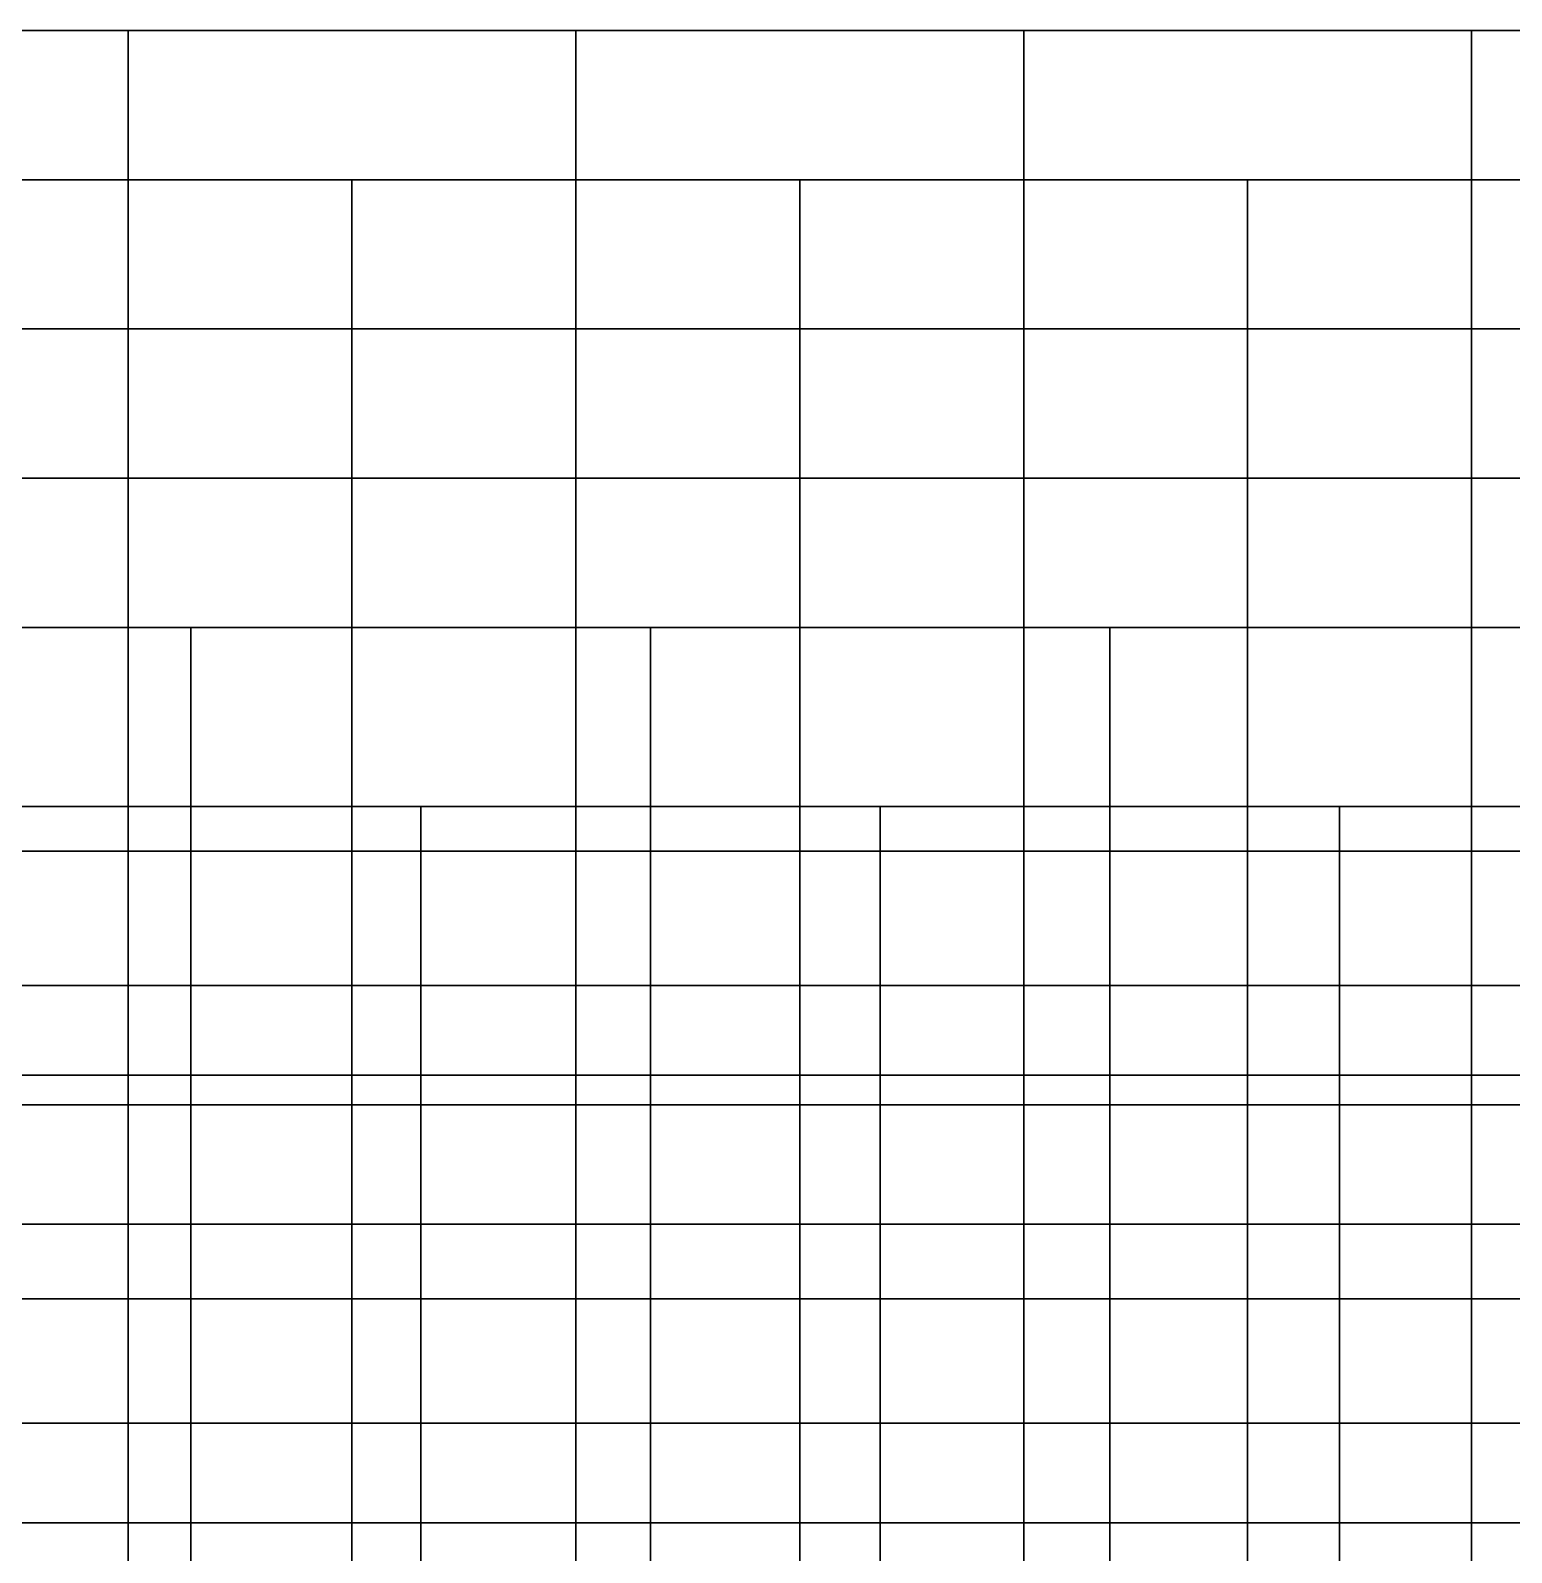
# Model space of a CAD drawing. Extents: x -2.5 to 67.5, y -27.5 to 12.5.
# Drawn here: x 9.9 to 16.11, y 3.62 to 10 of the extents above; entities that cross this region are included whole.
import ezdxf

# ---------------------------------------------------------------- set-up
doc = ezdxf.new("R2010")
doc.units = 0
doc.layers.add('M0', color=13, linetype='CONTINUOUS')
doc.layers.add('M1', color=11, linetype='CONTINUOUS')

msp = doc.modelspace()

# ---------------------------------------------------------------- linework, layer by layer
at = {"layer": 'M0', "color": 135}
for points in [[(8.4375, 10), (8.4375, 10, 1), (10.313, 10, 1), (10.313, 10)], [(8.4375, 8.75), (8.4375, 10), (10.313, 10), (10.313, 8.75)], [(8.4375, 10, 1), (8.4375, 8.75, 1), (10.313, 8.75, 1), (10.313, 10, 1)], [(10.313, 8.75), (10.313, 10), (10.313, 10, 1), (10.313, 8.75, 1)], [(10.313, 10), (10.313, 8.75), (10.313, 8.75, 1), (10.313, 10, 1)], [(10.313, 10), (10.313, 10, 1), (12.188, 10, 1), (12.188, 10)], [(10.313, 8.75), (10.313, 10), (12.188, 10), (12.188, 8.75)], [(10.313, 10, 1), (10.313, 8.75, 1), (12.188, 8.75, 1), (12.188, 10, 1)], [(12.188, 8.75), (12.188, 10), (12.188, 10, 1), (12.188, 8.75, 1)], [(12.188, 10), (12.188, 8.75), (12.188, 8.75, 1), (12.188, 10, 1)], [(12.188, 10), (12.188, 10, 1), (14.063, 10, 1), (14.063, 10)], [(12.188, 8.75), (12.188, 10), (14.063, 10), (14.063, 8.75)], [(12.188, 10, 1), (12.188, 8.75, 1), (14.063, 8.75, 1), (14.063, 10, 1)], [(14.063, 8.75), (14.063, 10), (14.063, 10, 1), (14.063, 8.75, 1)], [(14.063, 10), (14.063, 8.75), (14.063, 8.75, 1), (14.063, 10, 1)], [(14.063, 10), (14.063, 10, 1), (15.938, 10, 1), (15.938, 10)], [(14.063, 8.75), (14.063, 10), (15.938, 10), (15.938, 8.75)], [(14.063, 10, 1), (14.063, 8.75, 1), (15.938, 8.75, 1), (15.938, 10, 1)], [(15.938, 8.75), (15.938, 10), (15.938, 10, 1), (15.938, 8.75, 1)], [(15.938, 10), (15.938, 8.75), (15.938, 8.75, 1), (15.938, 10, 1)], [(15.938, 10), (15.938, 10, 1), (17.813, 10, 1), (17.813, 10)], [(15.938, 8.75), (15.938, 10), (17.813, 10), (17.813, 8.75)], [(15.938, 10, 1), (15.938, 8.75, 1), (17.813, 8.75, 1), (17.813, 10, 1)], [(11.25, 9.375), (9.375, 9.375), (9.375, 9.375, 1), (11.25, 9.375, 1)], [(11.25, 8.125), (9.375, 8.125), (9.375, 9.375), (11.25, 9.375)], [(9.375, 8.125, 1), (11.25, 8.125, 1), (11.25, 9.375, 1), (9.375, 9.375, 1)], [(11.25, 8.125, 1), (11.25, 8.125), (11.25, 9.375), (11.25, 9.375, 1)], [(13.125, 9.375), (11.25, 9.375), (11.25, 9.375, 1), (13.125, 9.375, 1)], [(11.25, 8.125), (11.25, 8.125, 1), (11.25, 9.375, 1), (11.25, 9.375)], [(13.125, 8.125), (11.25, 8.125), (11.25, 9.375), (13.125, 9.375)], [(11.25, 8.125, 1), (13.125, 8.125, 1), (13.125, 9.375, 1), (11.25, 9.375, 1)], [(13.125, 8.125, 1), (13.125, 8.125), (13.125, 9.375), (13.125, 9.375, 1)], [(15, 9.375), (13.125, 9.375), (13.125, 9.375, 1), (15, 9.375, 1)], [(13.125, 8.125), (13.125, 8.125, 1), (13.125, 9.375, 1), (13.125, 9.375)], [(15, 8.125), (13.125, 8.125), (13.125, 9.375), (15, 9.375)], [(13.125, 8.125, 1), (15, 8.125, 1), (15, 9.375, 1), (13.125, 9.375, 1)], [(15, 8.125, 1), (15, 8.125), (15, 9.375), (15, 9.375, 1)], [(16.875, 9.375), (15, 9.375), (15, 9.375, 1), (16.875, 9.375, 1)], [(15, 8.125), (15, 8.125, 1), (15, 9.375, 1), (15, 9.375)], [(16.875, 8.125), (15, 8.125), (15, 9.375), (16.875, 9.375)], [(15, 8.125, 1), (16.875, 8.125, 1), (16.875, 9.375, 1), (15, 9.375, 1)], [(8.4375, 8.75), (8.4375, 8.75, 1), (10.313, 8.75, 1), (10.313, 8.75)], [(8.4375, 7.5), (8.4375, 8.75), (10.313, 8.75), (10.313, 7.5)], [(8.4375, 8.75, 1), (8.4375, 7.5, 1), (10.313, 7.5, 1), (10.313, 8.75, 1)], [(8.4375, 8.75, 1), (8.4375, 8.75), (10.313, 8.75), (10.313, 8.75, 1)], [(10.313, 7.5), (10.313, 8.75), (10.313, 8.75, 1), (10.313, 7.5, 1)], [(10.313, 8.75), (10.313, 7.5), (10.313, 7.5, 1), (10.313, 8.75, 1)], [(10.313, 8.75), (10.313, 8.75, 1), (12.188, 8.75, 1), (12.188, 8.75)], [(10.313, 7.5), (10.313, 8.75), (12.188, 8.75), (12.188, 7.5)], [(10.313, 8.75, 1), (10.313, 7.5, 1), (12.188, 7.5, 1), (12.188, 8.75, 1)], [(10.313, 8.75, 1), (10.313, 8.75), (12.188, 8.75), (12.188, 8.75, 1)], [(12.188, 7.5), (12.188, 8.75), (12.188, 8.75, 1), (12.188, 7.5, 1)], [(12.188, 8.75), (12.188, 7.5), (12.188, 7.5, 1), (12.188, 8.75, 1)], [(12.188, 8.75), (12.188, 8.75, 1), (14.063, 8.75, 1), (14.063, 8.75)], [(12.188, 7.5), (12.188, 8.75), (14.063, 8.75), (14.063, 7.5)], [(12.188, 8.75, 1), (12.188, 7.5, 1), (14.063, 7.5, 1), (14.063, 8.75, 1)], [(12.188, 8.75, 1), (12.188, 8.75), (14.063, 8.75), (14.063, 8.75, 1)], [(14.063, 7.5), (14.063, 8.75), (14.063, 8.75, 1), (14.063, 7.5, 1)], [(14.063, 8.75), (14.063, 7.5), (14.063, 7.5, 1), (14.063, 8.75, 1)], [(14.063, 8.75), (14.063, 8.75, 1), (15.938, 8.75, 1), (15.938, 8.75)], [(14.063, 7.5), (14.063, 8.75), (15.938, 8.75), (15.938, 7.5)], [(14.063, 8.75, 1), (14.063, 7.5, 1), (15.938, 7.5, 1), (15.938, 8.75, 1)], [(14.063, 8.75, 1), (14.063, 8.75), (15.938, 8.75), (15.938, 8.75, 1)], [(15.938, 7.5), (15.938, 8.75), (15.938, 8.75, 1), (15.938, 7.5, 1)], [(15.938, 8.75), (15.938, 7.5), (15.938, 7.5, 1), (15.938, 8.75, 1)], [(15.938, 8.75), (15.938, 8.75, 1), (17.813, 8.75, 1), (17.813, 8.75)], [(15.938, 7.5), (15.938, 8.75), (17.813, 8.75), (17.813, 7.5)], [(15.938, 8.75, 1), (15.938, 7.5, 1), (17.813, 7.5, 1), (17.813, 8.75, 1)], [(15.938, 8.75, 1), (15.938, 8.75), (17.813, 8.75), (17.813, 8.75, 1)], [(11.25, 8.125), (9.375, 8.125), (9.375, 8.125, 1), (11.25, 8.125, 1)], [(11.25, 6.5625), (9.375, 6.5625), (9.375, 8.125), (11.25, 8.125)], [(9.375, 6.5625, 1), (11.25, 6.5625, 1), (11.25, 8.125, 1), (9.375, 8.125, 1)], [(9.375, 8.125), (11.25, 8.125), (11.25, 8.125, 1), (9.375, 8.125, 1)], [(11.25, 6.5625, 1), (11.25, 6.5625), (11.25, 8.125), (11.25, 8.125, 1)], [(13.125, 8.125), (11.25, 8.125), (11.25, 8.125, 1), (13.125, 8.125, 1)], [(11.25, 6.5625), (11.25, 6.5625, 1), (11.25, 8.125, 1), (11.25, 8.125)], [(13.125, 6.5625), (11.25, 6.5625), (11.25, 8.125), (13.125, 8.125)], [(11.25, 6.5625, 1), (13.125, 6.5625, 1), (13.125, 8.125, 1), (11.25, 8.125, 1)], [(11.25, 8.125), (13.125, 8.125), (13.125, 8.125, 1), (11.25, 8.125, 1)], [(13.125, 6.5625, 1), (13.125, 6.5625), (13.125, 8.125), (13.125, 8.125, 1)], [(15, 8.125), (13.125, 8.125), (13.125, 8.125, 1), (15, 8.125, 1)], [(13.125, 6.5625), (13.125, 6.5625, 1), (13.125, 8.125, 1), (13.125, 8.125)], [(15, 6.5625), (13.125, 6.5625), (13.125, 8.125), (15, 8.125)], [(13.125, 6.5625, 1), (15, 6.5625, 1), (15, 8.125, 1), (13.125, 8.125, 1)], [(13.125, 8.125), (15, 8.125), (15, 8.125, 1), (13.125, 8.125, 1)], [(15, 6.5625, 1), (15, 6.5625), (15, 8.125), (15, 8.125, 1)], [(16.875, 8.125), (15, 8.125), (15, 8.125, 1), (16.875, 8.125, 1)], [(15, 6.5625), (15, 6.5625, 1), (15, 8.125, 1), (15, 8.125)], [(16.875, 6.5625), (15, 6.5625), (15, 8.125), (16.875, 8.125)], [(15, 6.5625, 1), (16.875, 6.5625, 1), (16.875, 8.125, 1), (15, 8.125, 1)], [(15, 8.125), (16.875, 8.125), (16.875, 8.125, 1), (15, 8.125, 1)], [(8.4375, 7.5), (8.4375, 7.5, 1), (10.313, 7.5, 1), (10.313, 7.5)], [(8.4375, 5.625), (8.4375, 7.5), (10.313, 7.5), (10.313, 5.625)], [(8.4375, 7.5, 1), (8.4375, 5.625, 1), (10.313, 5.625, 1), (10.313, 7.5, 1)], [(8.4375, 7.5, 1), (8.4375, 7.5), (10.313, 7.5), (10.313, 7.5, 1)], [(10.313, 5.625), (10.313, 7.5), (10.313, 7.5, 1), (10.313, 5.625, 1)], [(10.313, 7.5), (10.313, 5.625), (10.313, 5.625, 1), (10.313, 7.5, 1)], [(10.313, 7.5), (10.313, 7.5, 1), (12.188, 7.5, 1), (12.188, 7.5)], [(10.313, 5.625), (10.313, 7.5), (12.188, 7.5), (12.188, 5.625)], [(10.313, 7.5, 1), (10.313, 5.625, 1), (12.188, 5.625, 1), (12.188, 7.5, 1)], [(10.313, 7.5, 1), (10.313, 7.5), (12.188, 7.5), (12.188, 7.5, 1)], [(12.188, 5.625), (12.188, 7.5), (12.188, 7.5, 1), (12.188, 5.625, 1)], [(12.188, 7.5), (12.188, 5.625), (12.188, 5.625, 1), (12.188, 7.5, 1)], [(12.188, 7.5), (12.188, 7.5, 1), (14.063, 7.5, 1), (14.063, 7.5)], [(12.188, 5.625), (12.188, 7.5), (14.063, 7.5), (14.063, 5.625)], [(12.188, 7.5, 1), (12.188, 5.625, 1), (14.063, 5.625, 1), (14.063, 7.5, 1)], [(12.188, 7.5, 1), (12.188, 7.5), (14.063, 7.5), (14.063, 7.5, 1)], [(14.063, 5.625), (14.063, 7.5), (14.063, 7.5, 1), (14.063, 5.625, 1)], [(14.063, 7.5), (14.063, 5.625), (14.063, 5.625, 1), (14.063, 7.5, 1)], [(14.063, 7.5), (14.063, 7.5, 1), (15.938, 7.5, 1), (15.938, 7.5)], [(14.063, 5.625), (14.063, 7.5), (15.938, 7.5), (15.938, 5.625)], [(14.063, 7.5, 1), (14.063, 5.625, 1), (15.938, 5.625, 1), (15.938, 7.5, 1)], [(14.063, 7.5, 1), (14.063, 7.5), (15.938, 7.5), (15.938, 7.5, 1)], [(15.938, 5.625), (15.938, 7.5), (15.938, 7.5, 1), (15.938, 5.625, 1)], [(15.938, 7.5), (15.938, 5.625), (15.938, 5.625, 1), (15.938, 7.5, 1)], [(15.938, 7.5), (15.938, 7.5, 1), (17.813, 7.5, 1), (17.813, 7.5)], [(15.938, 5.625), (15.938, 7.5), (17.813, 7.5), (17.813, 5.625)], [(15.938, 7.5, 1), (15.938, 5.625, 1), (17.813, 5.625, 1), (17.813, 7.5, 1)], [(15.938, 7.5, 1), (15.938, 7.5), (17.813, 7.5), (17.813, 7.5, 1)], [(11.25, 6.5625), (9.375, 6.5625), (9.375, 6.5625, 1), (11.25, 6.5625, 1)], [(11.25, 4.6875), (9.375, 4.6875), (9.375, 6.5625), (11.25, 6.5625)], [(9.375, 4.6875, 1), (11.25, 4.6875, 1), (11.25, 6.5625, 1), (9.375, 6.5625, 1)], [(9.375, 6.5625), (11.25, 6.5625), (11.25, 6.5625, 1), (9.375, 6.5625, 1)], [(11.25, 4.6875, 1), (11.25, 4.6875), (11.25, 6.5625), (11.25, 6.5625, 1)], [(13.125, 6.5625), (11.25, 6.5625), (11.25, 6.5625, 1), (13.125, 6.5625, 1)], [(11.25, 4.6875), (11.25, 4.6875, 1), (11.25, 6.5625, 1), (11.25, 6.5625)], [(13.125, 4.6875), (11.25, 4.6875), (11.25, 6.5625), (13.125, 6.5625)], [(11.25, 4.6875, 1), (13.125, 4.6875, 1), (13.125, 6.5625, 1), (11.25, 6.5625, 1)], [(11.25, 6.5625), (13.125, 6.5625), (13.125, 6.5625, 1), (11.25, 6.5625, 1)], [(13.125, 4.6875, 1), (13.125, 4.6875), (13.125, 6.5625), (13.125, 6.5625, 1)], [(15, 6.5625), (13.125, 6.5625), (13.125, 6.5625, 1), (15, 6.5625, 1)], [(13.125, 4.6875), (13.125, 4.6875, 1), (13.125, 6.5625, 1), (13.125, 6.5625)], [(15, 4.6875), (13.125, 4.6875), (13.125, 6.5625), (15, 6.5625)], [(13.125, 4.6875, 1), (15, 4.6875, 1), (15, 6.5625, 1), (13.125, 6.5625, 1)], [(13.125, 6.5625), (15, 6.5625), (15, 6.5625, 1), (13.125, 6.5625, 1)], [(15, 4.6875, 1), (15, 4.6875), (15, 6.5625), (15, 6.5625, 1)], [(16.875, 6.5625), (15, 6.5625), (15, 6.5625, 1), (16.875, 6.5625, 1)], [(15, 4.6875), (15, 4.6875, 1), (15, 6.5625, 1), (15, 6.5625)], [(16.875, 4.6875), (15, 4.6875), (15, 6.5625), (16.875, 6.5625)], [(15, 4.6875, 1), (16.875, 4.6875, 1), (16.875, 6.5625, 1), (15, 6.5625, 1)], [(15, 6.5625), (16.875, 6.5625), (16.875, 6.5625, 1), (15, 6.5625, 1)], [(8.4375, 5.625), (8.4375, 5.625, 1), (10.313, 5.625, 1), (10.313, 5.625)], [(8.4375, 3.75), (8.4375, 5.625), (10.313, 5.625), (10.313, 3.75)], [(8.4375, 5.625, 1), (8.4375, 3.75, 1), (10.313, 3.75, 1), (10.313, 5.625, 1)], [(8.4375, 5.625, 1), (8.4375, 5.625), (10.313, 5.625), (10.313, 5.625, 1)], [(10.313, 3.75), (10.313, 5.625), (10.313, 5.625, 1), (10.313, 3.75, 1)], [(10.313, 5.625), (10.313, 3.75), (10.313, 3.75, 1), (10.313, 5.625, 1)], [(10.313, 5.625), (10.313, 5.625, 1), (12.188, 5.625, 1), (12.188, 5.625)], [(10.313, 3.75), (10.313, 5.625), (12.188, 5.625), (12.188, 3.75)], [(10.313, 5.625, 1), (10.313, 3.75, 1), (12.188, 3.75, 1), (12.188, 5.625, 1)], [(10.313, 5.625, 1), (10.313, 5.625), (12.188, 5.625), (12.188, 5.625, 1)], [(12.188, 3.75), (12.188, 5.625), (12.188, 5.625, 1), (12.188, 3.75, 1)], [(12.188, 5.625), (12.188, 3.75), (12.188, 3.75, 1), (12.188, 5.625, 1)], [(12.188, 5.625), (12.188, 5.625, 1), (14.063, 5.625, 1), (14.063, 5.625)], [(12.188, 3.75), (12.188, 5.625), (14.063, 5.625), (14.063, 3.75)], [(12.188, 5.625, 1), (12.188, 3.75, 1), (14.063, 3.75, 1), (14.063, 5.625, 1)], [(12.188, 5.625, 1), (12.188, 5.625), (14.063, 5.625), (14.063, 5.625, 1)], [(14.063, 3.75), (14.063, 5.625), (14.063, 5.625, 1), (14.063, 3.75, 1)], [(14.063, 5.625), (14.063, 3.75), (14.063, 3.75, 1), (14.063, 5.625, 1)], [(14.063, 5.625), (14.063, 5.625, 1), (15.938, 5.625, 1), (15.938, 5.625)], [(14.063, 3.75), (14.063, 5.625), (15.938, 5.625), (15.938, 3.75)], [(14.063, 5.625, 1), (14.063, 3.75, 1), (15.938, 3.75, 1), (15.938, 5.625, 1)], [(14.063, 5.625, 1), (14.063, 5.625), (15.938, 5.625), (15.938, 5.625, 1)], [(15.938, 3.75), (15.938, 5.625), (15.938, 5.625, 1), (15.938, 3.75, 1)], [(15.938, 5.625), (15.938, 3.75), (15.938, 3.75, 1), (15.938, 5.625, 1)], [(15.938, 5.625), (15.938, 5.625, 1), (17.813, 5.625, 1), (17.813, 5.625)], [(15.938, 3.75), (15.938, 5.625), (17.813, 5.625), (17.813, 3.75)], [(15.938, 5.625, 1), (15.938, 3.75, 1), (17.813, 3.75, 1), (17.813, 5.625, 1)], [(15.938, 5.625, 1), (15.938, 5.625), (17.813, 5.625), (17.813, 5.625, 1)], [(11.25, 4.6875), (9.375, 4.6875), (9.375, 4.6875, 1), (11.25, 4.6875, 1)], [(11.25, 2.8125), (9.375, 2.8125), (9.375, 4.6875), (11.25, 4.6875)], [(9.375, 2.8125, 1), (11.25, 2.8125, 1), (11.25, 4.6875, 1), (9.375, 4.6875, 1)], [(9.375, 4.6875), (11.25, 4.6875), (11.25, 4.6875, 1), (9.375, 4.6875, 1)], [(11.25, 2.8125, 1), (11.25, 2.8125), (11.25, 4.6875), (11.25, 4.6875, 1)], [(13.125, 4.6875), (11.25, 4.6875), (11.25, 4.6875, 1), (13.125, 4.6875, 1)], [(11.25, 2.8125), (11.25, 2.8125, 1), (11.25, 4.6875, 1), (11.25, 4.6875)], [(13.125, 2.8125), (11.25, 2.8125), (11.25, 4.6875), (13.125, 4.6875)], [(11.25, 2.8125, 1), (13.125, 2.8125, 1), (13.125, 4.6875, 1), (11.25, 4.6875, 1)], [(11.25, 4.6875), (13.125, 4.6875), (13.125, 4.6875, 1), (11.25, 4.6875, 1)], [(13.125, 2.8125, 1), (13.125, 2.8125), (13.125, 4.6875), (13.125, 4.6875, 1)], [(15, 4.6875), (13.125, 4.6875), (13.125, 4.6875, 1), (15, 4.6875, 1)], [(13.125, 2.8125), (13.125, 2.8125, 1), (13.125, 4.6875, 1), (13.125, 4.6875)], [(15, 2.8125), (13.125, 2.8125), (13.125, 4.6875), (15, 4.6875)], [(13.125, 2.8125, 1), (15, 2.8125, 1), (15, 4.6875, 1), (13.125, 4.6875, 1)], [(13.125, 4.6875), (15, 4.6875), (15, 4.6875, 1), (13.125, 4.6875, 1)], [(15, 2.8125, 1), (15, 2.8125), (15, 4.6875), (15, 4.6875, 1)], [(16.875, 4.6875), (15, 4.6875), (15, 4.6875, 1), (16.875, 4.6875, 1)], [(15, 2.8125), (15, 2.8125, 1), (15, 4.6875, 1), (15, 4.6875)], [(16.875, 2.8125), (15, 2.8125), (15, 4.6875), (16.875, 4.6875)], [(15, 2.8125, 1), (16.875, 2.8125, 1), (16.875, 4.6875, 1), (15, 4.6875, 1)], [(15, 4.6875), (16.875, 4.6875), (16.875, 4.6875, 1), (15, 4.6875, 1)], [(8.4375, 3.75), (8.4375, 3.75, 1), (10.313, 3.75, 1), (10.313, 3.75)], [(8.4375, 1.875), (8.4375, 3.75), (10.313, 3.75), (10.313, 1.875)], [(8.4375, 3.75, 1), (8.4375, 1.875, 1), (10.313, 1.875, 1), (10.313, 3.75, 1)], [(8.4375, 3.75, 1), (8.4375, 3.75), (10.313, 3.75), (10.313, 3.75, 1)], [(10.313, 1.875), (10.313, 3.75), (10.313, 3.75, 1), (10.313, 1.875, 1)], [(10.313, 3.75), (10.313, 1.875), (10.313, 1.875, 1), (10.313, 3.75, 1)], [(10.313, 3.75), (10.313, 3.75, 1), (12.188, 3.75, 1), (12.188, 3.75)], [(10.313, 1.875), (10.313, 3.75), (12.188, 3.75), (12.188, 1.875)], [(10.313, 3.75, 1), (10.313, 1.875, 1), (12.188, 1.875, 1), (12.188, 3.75, 1)], [(10.313, 3.75, 1), (10.313, 3.75), (12.188, 3.75), (12.188, 3.75, 1)], [(12.188, 1.875), (12.188, 3.75), (12.188, 3.75, 1), (12.188, 1.875, 1)], [(12.188, 3.75), (12.188, 1.875), (12.188, 1.875, 1), (12.188, 3.75, 1)], [(12.188, 3.75), (12.188, 3.75, 1), (14.063, 3.75, 1), (14.063, 3.75)], [(12.188, 1.875), (12.188, 3.75), (14.063, 3.75), (14.063, 1.875)], [(12.188, 3.75, 1), (12.188, 1.875, 1), (14.063, 1.875, 1), (14.063, 3.75, 1)], [(12.188, 3.75, 1), (12.188, 3.75), (14.063, 3.75), (14.063, 3.75, 1)], [(14.063, 1.875), (14.063, 3.75), (14.063, 3.75, 1), (14.063, 1.875, 1)], [(14.063, 3.75), (14.063, 1.875), (14.063, 1.875, 1), (14.063, 3.75, 1)], [(14.063, 3.75), (14.063, 3.75, 1), (15.938, 3.75, 1), (15.938, 3.75)], [(14.063, 1.875), (14.063, 3.75), (15.938, 3.75), (15.938, 1.875)], [(14.063, 3.75, 1), (14.063, 1.875, 1), (15.938, 1.875, 1), (15.938, 3.75, 1)], [(14.063, 3.75, 1), (14.063, 3.75), (15.938, 3.75), (15.938, 3.75, 1)], [(15.938, 1.875), (15.938, 3.75), (15.938, 3.75, 1), (15.938, 1.875, 1)], [(15.938, 3.75), (15.938, 1.875), (15.938, 1.875, 1), (15.938, 3.75, 1)], [(15.938, 3.75), (15.938, 3.75, 1), (17.813, 3.75, 1), (17.813, 3.75)], [(15.938, 1.875), (15.938, 3.75), (17.813, 3.75), (17.813, 1.875)], [(15.938, 3.75, 1), (15.938, 1.875, 1), (17.813, 1.875, 1), (17.813, 3.75, 1)], [(15.938, 3.75, 1), (15.938, 3.75), (17.813, 3.75), (17.813, 3.75, 1)]]:
    msp.add_3dface(points, dxfattribs=at)
at = {"layer": 'M1', "color": 10}
for points in [[(8.6535, 7.5, 1.75), (8.6535, 7.5, 3), (10.576, 7.5, 3), (10.576, 7.5, 1.75)], [(8.6535, 6, 1.75), (8.6535, 7.5, 1.75), (10.576, 7.5, 1.75), (10.576, 6, 1.75)], [(8.6535, 7.5, 3), (8.6535, 6, 3), (10.576, 6, 3), (10.576, 7.5, 3)], [(10.576, 6, 1.75), (10.576, 7.5, 1.75), (10.576, 7.5, 3), (10.576, 6, 3)], [(10.576, 7.5, 1.75), (10.576, 6, 1.75), (10.576, 6, 3), (10.576, 7.5, 3)], [(10.576, 7.5, 1.75), (10.576, 7.5, 3), (12.5, 7.5, 3), (12.5, 7.5, 1.75)], [(10.576, 6, 1.75), (10.576, 7.5, 1.75), (12.5, 7.5, 1.75), (12.5, 6, 1.75)], [(10.576, 7.5, 3), (10.576, 6, 3), (12.5, 6, 3), (12.5, 7.5, 3)], [(12.5, 6, 1.75), (12.5, 7.5, 1.75), (12.5, 7.5, 3), (12.5, 6, 3)], [(12.5, 7.5, 1.75), (12.5, 6, 1.75), (12.5, 6, 3), (12.5, 7.5, 3)], [(12.5, 7.5, 1.75), (12.5, 7.5, 3), (14.424, 7.5, 3), (14.424, 7.5, 1.75)], [(12.5, 6, 1.75), (12.5, 7.5, 1.75), (14.424, 7.5, 1.75), (14.424, 6, 1.75)], [(12.5, 7.5, 3), (12.5, 6, 3), (14.424, 6, 3), (14.424, 7.5, 3)], [(14.424, 6, 1.75), (14.424, 7.5, 1.75), (14.424, 7.5, 3), (14.424, 6, 3)], [(14.424, 7.5, 1.75), (14.424, 6, 1.75), (14.424, 6, 3), (14.424, 7.5, 3)], [(14.424, 7.5, 1.75), (14.424, 7.5, 3), (16.347, 7.5, 3), (16.347, 7.5, 1.75)], [(14.424, 6, 1.75), (14.424, 7.5, 1.75), (16.347, 7.5, 1.75), (16.347, 6, 1.75)], [(14.424, 7.5, 3), (14.424, 6, 3), (16.347, 6, 3), (16.347, 7.5, 3)], [(11.538, 6.75, 1.75), (9.615, 6.75, 1.75), (9.615, 6.75, 3), (11.538, 6.75, 3)], [(11.538, 5.5, 1.75), (9.615, 5.5, 1.75), (9.615, 6.75, 1.75), (11.538, 6.75, 1.75)], [(9.615, 5.5, 3), (11.538, 5.5, 3), (11.538, 6.75, 3), (9.615, 6.75, 3)], [(11.538, 5.5, 3), (11.538, 5.5, 1.75), (11.538, 6.75, 1.75), (11.538, 6.75, 3)], [(13.462, 6.75, 1.75), (11.538, 6.75, 1.75), (11.538, 6.75, 3), (13.462, 6.75, 3)], [(11.538, 5.5, 1.75), (11.538, 5.5, 3), (11.538, 6.75, 3), (11.538, 6.75, 1.75)], [(13.462, 5.5, 1.75), (11.538, 5.5, 1.75), (11.538, 6.75, 1.75), (13.462, 6.75, 1.75)], [(11.538, 5.5, 3), (13.462, 5.5, 3), (13.462, 6.75, 3), (11.538, 6.75, 3)], [(13.462, 5.5, 3), (13.462, 5.5, 1.75), (13.462, 6.75, 1.75), (13.462, 6.75, 3)], [(15.385, 6.75, 1.75), (13.462, 6.75, 1.75), (13.462, 6.75, 3), (15.385, 6.75, 3)], [(13.462, 5.5, 1.75), (13.462, 5.5, 3), (13.462, 6.75, 3), (13.462, 6.75, 1.75)], [(15.385, 5.5, 1.75), (13.462, 5.5, 1.75), (13.462, 6.75, 1.75), (15.385, 6.75, 1.75)], [(13.462, 5.5, 3), (15.385, 5.5, 3), (15.385, 6.75, 3), (13.462, 6.75, 3)], [(15.385, 5.5, 3), (15.385, 5.5, 1.75), (15.385, 6.75, 1.75), (15.385, 6.75, 3)], [(17.308, 6.75, 1.75), (15.385, 6.75, 1.75), (15.385, 6.75, 3), (17.308, 6.75, 3)], [(15.385, 5.5, 1.75), (15.385, 5.5, 3), (15.385, 6.75, 3), (15.385, 6.75, 1.75)], [(17.308, 5.5, 1.75), (15.385, 5.5, 1.75), (15.385, 6.75, 1.75), (17.308, 6.75, 1.75)], [(15.385, 5.5, 3), (17.308, 5.5, 3), (17.308, 6.75, 3), (15.385, 6.75, 3)], [(8.6535, 6, 1.75), (8.6535, 6, 3), (10.576, 6, 3), (10.576, 6, 1.75)], [(8.6535, 5, 1.75), (8.6535, 6, 1.75), (10.576, 6, 1.75), (10.576, 5, 1.75)], [(8.6535, 6, 3), (8.6535, 5, 3), (10.576, 5, 3), (10.576, 6, 3)], [(8.6535, 6, 3), (8.6535, 6, 1.75), (10.576, 6, 1.75), (10.576, 6, 3)], [(10.576, 5, 1.75), (10.576, 6, 1.75), (10.576, 6, 3), (10.576, 5, 3)], [(10.576, 6, 1.75), (10.576, 5, 1.75), (10.576, 5, 3), (10.576, 6, 3)], [(10.576, 6, 1.75), (10.576, 6, 3), (12.5, 6, 3), (12.5, 6, 1.75)], [(10.576, 5, 1.75), (10.576, 6, 1.75), (12.5, 6, 1.75), (12.5, 5, 1.75)], [(10.576, 6, 3), (10.576, 5, 3), (12.5, 5, 3), (12.5, 6, 3)], [(10.576, 6, 3), (10.576, 6, 1.75), (12.5, 6, 1.75), (12.5, 6, 3)], [(12.5, 5, 1.75), (12.5, 6, 1.75), (12.5, 6, 3), (12.5, 5, 3)], [(12.5, 6, 1.75), (12.5, 5, 1.75), (12.5, 5, 3), (12.5, 6, 3)], [(12.5, 6, 1.75), (12.5, 6, 3), (14.424, 6, 3), (14.424, 6, 1.75)], [(12.5, 5, 1.75), (12.5, 6, 1.75), (14.424, 6, 1.75), (14.424, 5, 1.75)], [(12.5, 6, 3), (12.5, 5, 3), (14.424, 5, 3), (14.424, 6, 3)], [(12.5, 6, 3), (12.5, 6, 1.75), (14.424, 6, 1.75), (14.424, 6, 3)], [(14.424, 5, 1.75), (14.424, 6, 1.75), (14.424, 6, 3), (14.424, 5, 3)], [(14.424, 6, 1.75), (14.424, 5, 1.75), (14.424, 5, 3), (14.424, 6, 3)], [(14.424, 6, 1.75), (14.424, 6, 3), (16.347, 6, 3), (16.347, 6, 1.75)], [(14.424, 5, 1.75), (14.424, 6, 1.75), (16.347, 6, 1.75), (16.347, 5, 1.75)], [(14.424, 6, 3), (14.424, 5, 3), (16.347, 5, 3), (16.347, 6, 3)], [(14.424, 6, 3), (14.424, 6, 1.75), (16.347, 6, 1.75), (16.347, 6, 3)], [(11.538, 5.5, 1.75), (9.615, 5.5, 1.75), (9.615, 5.5, 3), (11.538, 5.5, 3)], [(11.538, 4.1665, 1.75), (9.615, 4.1665, 1.75), (9.615, 5.5, 1.75), (11.538, 5.5, 1.75)], [(9.615, 4.1665, 3), (11.538, 4.1665, 3), (11.538, 5.5, 3), (9.615, 5.5, 3)], [(9.615, 5.5, 1.75), (11.538, 5.5, 1.75), (11.538, 5.5, 3), (9.615, 5.5, 3)], [(11.538, 4.1665, 3), (11.538, 4.1665, 1.75), (11.538, 5.5, 1.75), (11.538, 5.5, 3)], [(13.462, 5.5, 1.75), (11.538, 5.5, 1.75), (11.538, 5.5, 3), (13.462, 5.5, 3)], [(11.538, 4.1665, 1.75), (11.538, 4.1665, 3), (11.538, 5.5, 3), (11.538, 5.5, 1.75)], [(13.462, 4.1665, 1.75), (11.538, 4.1665, 1.75), (11.538, 5.5, 1.75), (13.462, 5.5, 1.75)], [(11.538, 4.1665, 3), (13.462, 4.1665, 3), (13.462, 5.5, 3), (11.538, 5.5, 3)], [(11.538, 5.5, 1.75), (13.462, 5.5, 1.75), (13.462, 5.5, 3), (11.538, 5.5, 3)], [(13.462, 4.1665, 3), (13.462, 4.1665, 1.75), (13.462, 5.5, 1.75), (13.462, 5.5, 3)], [(15.385, 5.5, 1.75), (13.462, 5.5, 1.75), (13.462, 5.5, 3), (15.385, 5.5, 3)], [(13.462, 4.1665, 1.75), (13.462, 4.1665, 3), (13.462, 5.5, 3), (13.462, 5.5, 1.75)], [(15.385, 4.1665, 1.75), (13.462, 4.1665, 1.75), (13.462, 5.5, 1.75), (15.385, 5.5, 1.75)], [(13.462, 4.1665, 3), (15.385, 4.1665, 3), (15.385, 5.5, 3), (13.462, 5.5, 3)], [(13.462, 5.5, 1.75), (15.385, 5.5, 1.75), (15.385, 5.5, 3), (13.462, 5.5, 3)], [(15.385, 4.1665, 3), (15.385, 4.1665, 1.75), (15.385, 5.5, 1.75), (15.385, 5.5, 3)], [(17.308, 5.5, 1.75), (15.385, 5.5, 1.75), (15.385, 5.5, 3), (17.308, 5.5, 3)], [(15.385, 4.1665, 1.75), (15.385, 4.1665, 3), (15.385, 5.5, 3), (15.385, 5.5, 1.75)], [(17.308, 4.1665, 1.75), (15.385, 4.1665, 1.75), (15.385, 5.5, 1.75), (17.308, 5.5, 1.75)], [(15.385, 4.1665, 3), (17.308, 4.1665, 3), (17.308, 5.5, 3), (15.385, 5.5, 3)], [(15.385, 5.5, 1.75), (17.308, 5.5, 1.75), (17.308, 5.5, 3), (15.385, 5.5, 3)], [(8.6535, 5, 1.75), (8.6535, 5, 3), (10.576, 5, 3), (10.576, 5, 1.75)], [(8.6535, 3.333, 1.75), (8.6535, 5, 1.75), (10.576, 5, 1.75), (10.576, 3.333, 1.75)], [(8.6535, 5, 3), (8.6535, 3.333, 3), (10.576, 3.333, 3), (10.576, 5, 3)], [(8.6535, 5, 3), (8.6535, 5, 1.75), (10.576, 5, 1.75), (10.576, 5, 3)], [(10.576, 3.333, 1.75), (10.576, 5, 1.75), (10.576, 5, 3), (10.576, 3.333, 3)], [(10.576, 5, 1.75), (10.576, 3.333, 1.75), (10.576, 3.333, 3), (10.576, 5, 3)], [(10.576, 5, 1.75), (10.576, 5, 3), (12.5, 5, 3), (12.5, 5, 1.75)], [(10.576, 3.333, 1.75), (10.576, 5, 1.75), (12.5, 5, 1.75), (12.5, 3.333, 1.75)], [(10.576, 5, 3), (10.576, 3.333, 3), (12.5, 3.333, 3), (12.5, 5, 3)], [(10.576, 5, 3), (10.576, 5, 1.75), (12.5, 5, 1.75), (12.5, 5, 3)], [(12.5, 3.333, 1.75), (12.5, 5, 1.75), (12.5, 5, 3), (12.5, 3.333, 3)], [(12.5, 5, 1.75), (12.5, 3.333, 1.75), (12.5, 3.333, 3), (12.5, 5, 3)], [(12.5, 5, 1.75), (12.5, 5, 3), (14.424, 5, 3), (14.424, 5, 1.75)], [(12.5, 3.333, 1.75), (12.5, 5, 1.75), (14.424, 5, 1.75), (14.424, 3.333, 1.75)], [(12.5, 5, 3), (12.5, 3.333, 3), (14.424, 3.333, 3), (14.424, 5, 3)], [(12.5, 5, 3), (12.5, 5, 1.75), (14.424, 5, 1.75), (14.424, 5, 3)], [(14.424, 3.333, 1.75), (14.424, 5, 1.75), (14.424, 5, 3), (14.424, 3.333, 3)], [(14.424, 5, 1.75), (14.424, 3.333, 1.75), (14.424, 3.333, 3), (14.424, 5, 3)], [(14.424, 5, 1.75), (14.424, 5, 3), (16.347, 5, 3), (16.347, 5, 1.75)], [(14.424, 3.333, 1.75), (14.424, 5, 1.75), (16.347, 5, 1.75), (16.347, 3.333, 1.75)], [(14.424, 5, 3), (14.424, 3.333, 3), (16.347, 3.333, 3), (16.347, 5, 3)], [(14.424, 5, 3), (14.424, 5, 1.75), (16.347, 5, 1.75), (16.347, 5, 3)], [(11.538, 4.1665, 1.75), (9.615, 4.1665, 1.75), (9.615, 4.1665, 3), (11.538, 4.1665, 3)], [(11.538, 2.5, 1.75), (9.615, 2.5, 1.75), (9.615, 4.1665, 1.75), (11.538, 4.1665, 1.75)], [(9.615, 2.5, 3), (11.538, 2.5, 3), (11.538, 4.1665, 3), (9.615, 4.1665, 3)], [(9.615, 4.1665, 1.75), (11.538, 4.1665, 1.75), (11.538, 4.1665, 3), (9.615, 4.1665, 3)], [(11.538, 2.5, 3), (11.538, 2.5, 1.75), (11.538, 4.1665, 1.75), (11.538, 4.1665, 3)], [(13.462, 4.1665, 1.75), (11.538, 4.1665, 1.75), (11.538, 4.1665, 3), (13.462, 4.1665, 3)], [(11.538, 2.5, 1.75), (11.538, 2.5, 3), (11.538, 4.1665, 3), (11.538, 4.1665, 1.75)], [(13.462, 2.5, 1.75), (11.538, 2.5, 1.75), (11.538, 4.1665, 1.75), (13.462, 4.1665, 1.75)], [(11.538, 2.5, 3), (13.462, 2.5, 3), (13.462, 4.1665, 3), (11.538, 4.1665, 3)], [(11.538, 4.1665, 1.75), (13.462, 4.1665, 1.75), (13.462, 4.1665, 3), (11.538, 4.1665, 3)], [(13.462, 2.5, 3), (13.462, 2.5, 1.75), (13.462, 4.1665, 1.75), (13.462, 4.1665, 3)], [(15.385, 4.1665, 1.75), (13.462, 4.1665, 1.75), (13.462, 4.1665, 3), (15.385, 4.1665, 3)], [(13.462, 2.5, 1.75), (13.462, 2.5, 3), (13.462, 4.1665, 3), (13.462, 4.1665, 1.75)], [(15.385, 2.5, 1.75), (13.462, 2.5, 1.75), (13.462, 4.1665, 1.75), (15.385, 4.1665, 1.75)], [(13.462, 2.5, 3), (15.385, 2.5, 3), (15.385, 4.1665, 3), (13.462, 4.1665, 3)], [(13.462, 4.1665, 1.75), (15.385, 4.1665, 1.75), (15.385, 4.1665, 3), (13.462, 4.1665, 3)], [(15.385, 2.5, 3), (15.385, 2.5, 1.75), (15.385, 4.1665, 1.75), (15.385, 4.1665, 3)], [(17.308, 4.1665, 1.75), (15.385, 4.1665, 1.75), (15.385, 4.1665, 3), (17.308, 4.1665, 3)], [(15.385, 2.5, 1.75), (15.385, 2.5, 3), (15.385, 4.1665, 3), (15.385, 4.1665, 1.75)], [(17.308, 2.5, 1.75), (15.385, 2.5, 1.75), (15.385, 4.1665, 1.75), (17.308, 4.1665, 1.75)], [(15.385, 2.5, 3), (17.308, 2.5, 3), (17.308, 4.1665, 3), (15.385, 4.1665, 3)], [(15.385, 4.1665, 1.75), (17.308, 4.1665, 1.75), (17.308, 4.1665, 3), (15.385, 4.1665, 3)]]:
    msp.add_3dface(points, dxfattribs=at)

doc.saveas('drawing.dxf')
